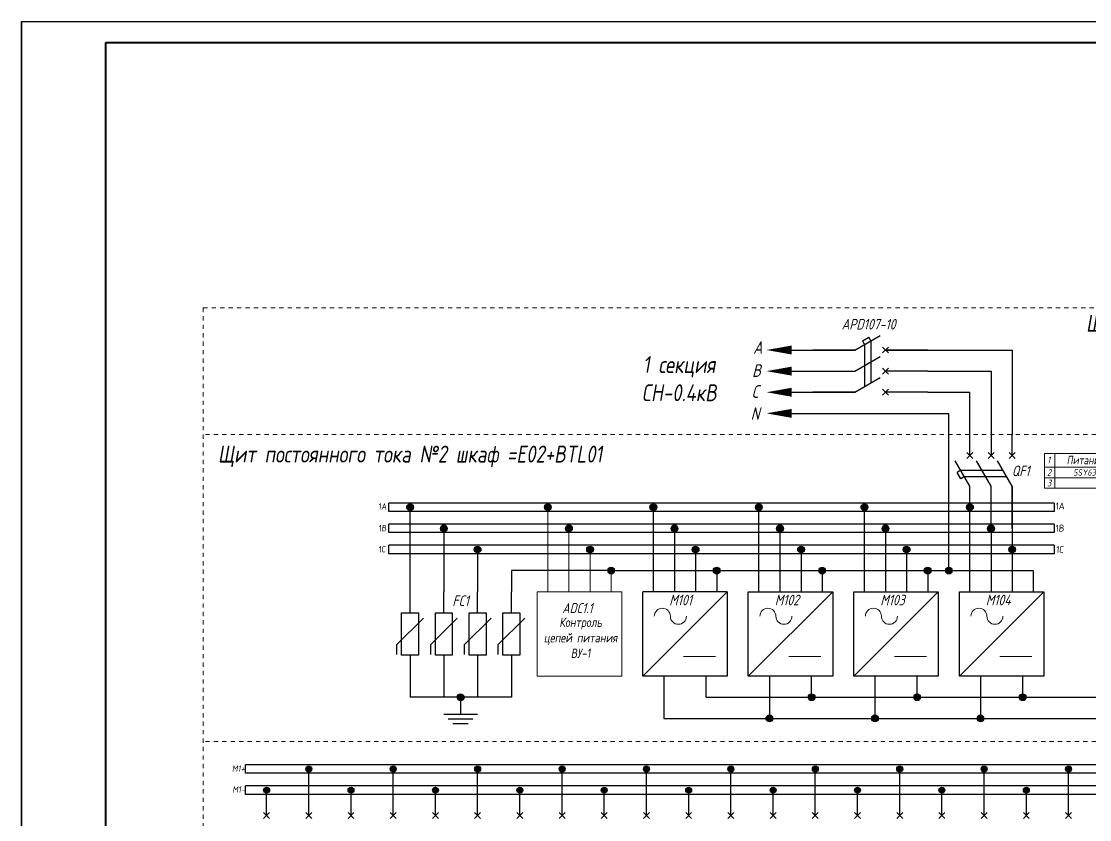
# Model space of a CAD drawing. Header units: millimetres. Extents: x 2704 to 4357, y 2919 to 4427.
# Drawn here: x 3002.2 to 3255.3, y 3367.7 to 3556.7 of the extents above; entities that cross this region are included whole.
import ezdxf

# ---------------------------------------------------------------- set-up
doc = ezdxf.new("R2010")
doc.units = ezdxf.units.MM
doc.linetypes.add('JIS_02_1.0', pattern=[2, 1, -1])
doc.styles.add('eskdw', font='', dxfattribs={"oblique": 10})
doc.styles.get("Standard").update_dxf_attribs({"font": '', "oblique": 10, "height": 2.5})
doc.styles.add('Гост', font='', dxfattribs={"oblique": 10, "height": 1.4})
doc.styles.add('Шины', font='', dxfattribs={"oblique": 5, "height": 1.2})
doc.styles.get('eskdw').set_extended_font_data('GOST type A')
doc.styles.get('Standard').set_extended_font_data('GOST type A')
doc.styles.get('Гост').set_extended_font_data('GOST type A')
doc.styles.get('Шины').set_extended_font_data('GOST type B')

msp = doc.modelspace()

# ---------------------------------------------------------------- hatches: boundary and pattern name
for points in [[(3095.12, 3441.62, 1), (3093.52, 3441.62, 1)], [(3127.76, 3441.62, 1), (3126.16, 3441.62, 1)], [(3152.76, 3441.62, 1), (3151.16, 3441.62, 1)], [(3177.76, 3441.62, 1), (3176.16, 3441.62, 1)], [(3202.76, 3441.62, 1), (3201.16, 3441.62, 1)], [(3227.76, 3441.62, 1), (3226.16, 3441.62, 1)], [(3227.76, 3441.62, 1), (3226.16, 3441.62, 1)], [(3103.12, 3436.62, 1), (3101.52, 3436.62, 1)], [(3132.76, 3436.62, 1), (3131.16, 3436.62, 1)], [(3157.76, 3436.62, 1), (3156.16, 3436.62, 1)], [(3182.76, 3436.62, 1), (3181.16, 3436.62, 1)], [(3207.76, 3436.62, 1), (3206.16, 3436.62, 1)], [(3232.76, 3436.62, 1), (3231.16, 3436.62, 1)], [(3232.76, 3436.62, 1), (3231.16, 3436.62, 1)], [(3111.12, 3431.62, 1), (3109.52, 3431.62, 1)], [(3137.76, 3431.62, 1), (3136.16, 3431.62, 1)], [(3162.76, 3431.62, 1), (3161.16, 3431.62, 1)], [(3187.76, 3431.62, 1), (3186.16, 3431.62, 1)], [(3212.76, 3431.62, 1), (3211.16, 3431.62, 1)], [(3237.76, 3431.62, 1), (3236.16, 3431.62, 1)], [(3237.76, 3431.62, 1), (3236.16, 3431.62, 1)], [(3142.76, 3426.62, 1), (3141.16, 3426.62, 1)], [(3167.76, 3426.62, 1), (3166.16, 3426.62, 1)], [(3192.76, 3426.62, 1), (3191.16, 3426.62, 1)], [(3217.76, 3426.62, 1), (3216.16, 3426.62, 1)], [(3222.76, 3426.62, 1), (3221.16, 3426.62, 1)], [(3107.08, 3396.62, 1), (3105.48, 3396.62, 1)], [(3190.26, 3396.62, 1), (3188.66, 3396.62, 1)], [(3215.26, 3396.62, 1), (3213.66, 3396.62, 1)], [(3240.26, 3396.62, 1), (3238.66, 3396.62, 1)], [(3180.26, 3391.62, 1), (3178.66, 3391.62, 1)], [(3205.26, 3391.62, 1), (3203.66, 3391.62, 1)], [(3230.26, 3391.62, 1), (3228.66, 3391.62, 1)], [(3071.03, 3379.64, 1), (3069.63, 3379.64, 1)], [(3091.03, 3379.64, 1), (3089.63, 3379.64, 1)], [(3111.03, 3379.64, 1), (3109.63, 3379.64, 1)], [(3131.03, 3379.64, 1), (3129.63, 3379.64, 1)], [(3151.03, 3379.63, 1), (3149.63, 3379.63, 1)], [(3171.03, 3379.63, 1), (3169.63, 3379.63, 1)], [(3191.03, 3379.63, 1), (3189.63, 3379.63, 1)], [(3211.03, 3379.63, 1), (3209.63, 3379.63, 1)], [(3231.03, 3379.63, 1), (3229.63, 3379.63, 1)], [(3251.03, 3379.63, 1), (3249.63, 3379.63, 1)], [(3061.03, 3374.64, 1), (3059.63, 3374.64, 1)], [(3081.03, 3374.64, 1), (3079.63, 3374.64, 1)], [(3101.03, 3374.64, 1), (3099.63, 3374.64, 1)], [(3121.03, 3374.64, 1), (3119.63, 3374.64, 1)], [(3141.03, 3374.64, 1), (3139.63, 3374.64, 1)], [(3161.03, 3374.64, 1), (3159.63, 3374.64, 1)], [(3181.03, 3374.64, 1), (3179.63, 3374.64, 1)], [(3201.03, 3374.64, 1), (3199.63, 3374.64, 1)], [(3221.03, 3374.64, 1), (3219.63, 3374.64, 1)], [(3241.03, 3374.64, 1), (3239.63, 3374.64, 1)]]:
    msp.add_hatch(color=256).paths.add_polyline_path(points)

# ---------------------------------------------------------------- linework, layer by layer
for p, q in [((3002.22, 3556.67), (3002.22, 2926.67)), ((3002.22, 3556.67), (3893.22, 3556.67)), ((3002.22, 2926.67), (3002.22, 3556.67)), ((3199.73, 3478.85), (3205.73, 3482.32)), ((3201.48, 3481.02), (3202.98, 3481.88)), ((3201.48, 3481.02), (3201.98, 3480.15)), ((3201.98, 3480.15), (3201.98, 3470.15)), ((3203.48, 3481.02), (3202.98, 3481.88)), ((3203.48, 3481.02), (3203.48, 3471.02)), ((3204.23, 3481.45), (3204.23, 3481.45)), ((3204.23, 3481.45), (3204.23, 3481.45)), ((3189.73, 3478.85), (3199.73, 3478.85)), ((3189.73, 3478.85), (3199.73, 3478.85)), ((3199.73, 3478.85), (3189.73, 3478.85)), ((3190.66, 3478.85), (3199.73, 3478.85)), ((3206.26, 3479.56), (3207.67, 3478.15)), ((3206.26, 3478.15), (3207.67, 3479.56)), ((3216.96, 3478.85), (3206.96, 3478.85)), ((3206.96, 3478.85), (3216.96, 3478.85)), ((3216.96, 3478.85), (3236.96, 3478.85)), ((3236.96, 3478.85), (3236.96, 3458.85)), ((3199.73, 3473.85), (3205.73, 3477.32)), ((3190.66, 3473.85), (3199.73, 3473.85)), ((3206.26, 3474.56), (3207.67, 3473.15)), ((3206.26, 3473.15), (3207.67, 3474.56)), ((3216.96, 3473.85), (3206.96, 3473.85)), ((3216.96, 3473.85), (3231.96, 3473.85)), ((3231.96, 3473.85), (3231.96, 3458.85)), ((3199.73, 3468.85), (3205.73, 3472.32)), ((3204.23, 3471.45), (3204.23, 3471.45)), ((3189.73, 3468.85), (3199.73, 3468.85)), ((3189.73, 3468.85), (3199.73, 3468.85)), ((3199.73, 3468.85), (3189.73, 3468.85)), ((3190.66, 3468.85), (3199.73, 3468.85)), ((3206.26, 3469.56), (3207.67, 3468.15)), ((3206.26, 3468.15), (3207.67, 3469.56)), ((3216.96, 3468.85), (3206.96, 3468.85)), ((3216.96, 3468.85), (3226.96, 3468.85)), ((3226.96, 3458.85), (3226.96, 3468.85)), ((3190.66, 3463.85), (3221.96, 3463.85)), ((3221.96, 3426.62), (3221.96, 3463.85)), ((3226.96, 3453.85), (3226.96, 3458.85)), ((3231.96, 3458.85), (3231.96, 3453.85)), ((3236.96, 3453.85), (3236.96, 3458.85)), ((3226.96, 3446.62), (3223.5, 3452.62)), ((3226.26, 3453.15), (3227.67, 3454.56)), ((3227.67, 3453.15), (3226.26, 3454.56)), ((3231.96, 3446.62), (3228.5, 3452.62)), ((3231.26, 3453.15), (3232.67, 3454.56)), ((3232.67, 3453.15), (3231.26, 3454.56)), ((3236.96, 3446.62), (3233.5, 3452.62)), ((3236.26, 3453.15), (3237.67, 3454.56)), ((3237.67, 3453.15), (3236.26, 3454.56)), ((3224.8, 3450.37), (3223.93, 3449.87)), ((3224.8, 3448.37), (3223.93, 3449.87)), ((3224.8, 3450.37), (3234.8, 3450.37)), ((3225.66, 3448.87), (3224.8, 3448.37)), ((3225.66, 3448.87), (3235.66, 3448.87)), ((3226.96, 3436.62), (3226.96, 3446.62)), ((3226.96, 3436.62), (3226.96, 3446.62)), ((3231.96, 3436.62), (3231.96, 3446.62)), ((3236.96, 3436.62), (3236.96, 3446.62)), ((3236.96, 3436.62), (3236.96, 3446.62)), ((3236.96, 3446.62), (3236.96, 3431.62)), ((3246.96, 3442.62), (3089.32, 3442.62)), ((3089.32, 3440.62), (3089.32, 3442.62)), ((3246.96, 3442.62), (3246.96, 3440.62)), ((3246.96, 3440.62), (3089.32, 3440.62)), ((3094.32, 3421.62), (3094.32, 3441.62)), ((3151.96, 3421.62), (3151.96, 3441.62)), ((3176.96, 3421.62), (3176.96, 3441.62)), ((3201.96, 3421.62), (3201.96, 3441.62)), ((3226.96, 3421.62), (3226.96, 3441.62)), ((3246.96, 3437.62), (3089.32, 3437.62)), ((3089.32, 3435.62), (3089.32, 3437.62)), ((3246.96, 3437.62), (3246.96, 3435.62)), ((3246.96, 3435.62), (3089.32, 3435.62)), ((3102.32, 3436.62), (3102.32, 3421.62)), ((3156.96, 3436.62), (3156.96, 3421.62)), ((3181.96, 3436.62), (3181.96, 3421.62)), ((3206.96, 3436.62), (3206.96, 3421.62)), ((3231.96, 3436.62), (3231.96, 3421.62)), ((3246.96, 3432.62), (3089.32, 3432.62)), ((3089.32, 3430.62), (3089.32, 3432.62)), ((3246.96, 3432.62), (3246.96, 3430.62)), ((3246.96, 3430.62), (3089.32, 3430.62)), ((3110.32, 3431.62), (3110.32, 3421.62)), ((3161.96, 3431.62), (3161.96, 3421.62)), ((3186.96, 3431.62), (3186.96, 3421.62)), ((3211.96, 3431.62), (3211.96, 3421.62)), ((3236.96, 3431.62), (3236.96, 3421.62)), ((3141.96, 3426.62), (3118.32, 3426.62)), ((3118.32, 3426.62), (3118.32, 3421.62)), ((3141.96, 3426.62), (3241.96, 3426.62)), ((3166.96, 3426.62), (3166.96, 3421.62)), ((3191.96, 3426.62), (3191.96, 3421.62)), ((3216.96, 3426.62), (3216.96, 3421.62)), ((3241.96, 3426.62), (3241.96, 3421.62)), ((3094.32, 3416.62), (3094.32, 3421.62)), ((3102.32, 3416.62), (3102.32, 3421.62)), ((3110.32, 3416.62), (3110.32, 3421.62)), ((3118.32, 3416.62), (3118.32, 3421.62)), ((3149.46, 3401.62), (3169.46, 3421.62)), ((3169.46, 3421.62), (3149.46, 3421.62)), ((3169.46, 3421.62), (3169.46, 3401.62)), ((3174.46, 3401.62), (3194.46, 3421.62)), ((3194.46, 3421.62), (3194.46, 3401.62)), ((3199.46, 3401.62), (3219.46, 3421.62)), ((3219.46, 3421.62), (3219.46, 3401.62)), ((3224.46, 3401.62), (3244.46, 3421.62)), ((3244.46, 3421.62), (3244.46, 3401.62)), ((3097.5, 3415.38), (3091.14, 3409.01)), ((3092.32, 3416.62), (3096.32, 3416.62)), ((3092.32, 3406.62), (3092.32, 3416.62)), ((3096.32, 3416.62), (3096.32, 3406.62)), ((3105.5, 3415.38), (3099.14, 3409.01)), ((3100.32, 3416.62), (3104.32, 3416.62)), ((3100.32, 3406.62), (3100.32, 3416.62)), ((3104.32, 3416.62), (3104.32, 3406.62)), ((3113.5, 3415.38), (3107.14, 3409.01)), ((3108.32, 3416.62), (3112.32, 3416.62)), ((3108.32, 3406.62), (3108.32, 3416.62)), ((3112.32, 3416.62), (3112.32, 3406.62)), ((3121.5, 3415.38), (3115.14, 3409.01)), ((3116.32, 3416.62), (3120.32, 3416.62)), ((3116.32, 3406.62), (3116.32, 3416.62)), ((3120.32, 3416.62), (3120.32, 3406.62)), ((3091.14, 3409.01), (3091.14, 3406.76)), ((3099.14, 3409.01), (3099.14, 3406.76)), ((3107.14, 3409.01), (3107.14, 3406.76)), ((3115.14, 3409.01), (3115.14, 3406.76)), ((3096.32, 3406.62), (3092.32, 3406.62)), ((3094.32, 3406.62), (3094.32, 3401.62)), ((3104.32, 3406.62), (3100.32, 3406.62)), ((3102.32, 3406.62), (3102.32, 3401.62)), ((3112.32, 3406.62), (3108.32, 3406.62)), ((3110.32, 3406.62), (3110.32, 3401.62)), ((3120.32, 3406.62), (3116.32, 3406.62)), ((3118.32, 3406.62), (3118.32, 3401.62)), ((3094.32, 3401.62), (3094.32, 3396.62)), ((3102.32, 3401.62), (3102.32, 3396.62)), ((3110.32, 3401.62), (3110.32, 3396.62)), ((3118.32, 3401.62), (3118.32, 3396.62)), ((3154.46, 3401.62), (3154.46, 3391.62)), ((3164.46, 3396.62), (3164.46, 3401.62)), ((3179.46, 3401.62), (3179.46, 3391.62)), ((3189.46, 3396.62), (3189.46, 3401.62)), ((3204.46, 3401.62), (3204.46, 3391.62)), ((3214.46, 3396.62), (3214.46, 3401.62)), ((3229.46, 3401.62), (3229.46, 3391.62)), ((3239.46, 3396.62), (3239.46, 3401.62)), ((3118.32, 3396.62), (3094.32, 3396.62)), ((3106.28, 3396.62), (3106.28, 3392.62)), ((3164.46, 3396.62), (3279.46, 3396.62)), ((3102.28, 3392.62), (3110.28, 3392.62)), ((3154.46, 3391.62), (3269.46, 3391.63)), ((3103.38, 3391.52), (3109.18, 3391.52)), ((3104.48, 3390.44), (3108.08, 3390.44)), ((3300.33, 3380.64), (3055.33, 3380.64)), ((3055.33, 3378.64), (3055.33, 3380.64)), ((3070.33, 3368.63), (3070.33, 3379.64)), ((3090.33, 3373.64), (3090.33, 3379.64)), ((3110.33, 3373.64), (3110.33, 3379.64)), ((3130.33, 3373.64), (3130.33, 3379.64)), ((3130.33, 3373.64), (3130.33, 3379.64)), ((3150.33, 3373.64), (3150.33, 3379.64)), ((3150.33, 3373.64), (3150.33, 3379.64)), ((3170.33, 3373.64), (3170.33, 3379.64)), ((3170.33, 3373.64), (3170.33, 3379.64)), ((3170.33, 3373.64), (3170.33, 3379.64)), ((3190.33, 3373.64), (3190.33, 3379.64)), ((3190.33, 3373.64), (3190.33, 3379.64)), ((3190.33, 3373.64), (3190.33, 3379.64)), ((3210.33, 3373.64), (3210.33, 3379.64)), ((3210.33, 3373.64), (3210.33, 3379.64)), ((3210.33, 3373.64), (3210.33, 3379.64)), ((3230.33, 3373.64), (3230.33, 3379.64)), ((3230.33, 3373.64), (3230.33, 3379.64)), ((3230.33, 3373.64), (3230.33, 3379.64)), ((3250.33, 3373.64), (3250.33, 3379.64)), ((3250.33, 3373.64), (3250.33, 3379.64)), ((3250.33, 3373.64), (3250.33, 3379.64)), ((3300.33, 3378.64), (3055.33, 3378.64)), ((3300.33, 3375.64), (3055.33, 3375.64)), ((3055.33, 3373.64), (3055.33, 3375.64)), ((3060.33, 3373.64), (3060.33, 3374.64)), ((3060.33, 3368.63), (3060.33, 3374.64)), ((3080.33, 3373.64), (3080.33, 3374.64)), ((3100.33, 3373.64), (3100.33, 3374.64)), ((3120.33, 3373.64), (3120.33, 3374.64)), ((3140.33, 3373.64), (3140.33, 3374.64)), ((3160.33, 3373.64), (3160.33, 3374.64)), ((3160.33, 3373.64), (3160.33, 3374.64)), ((3180.33, 3373.64), (3180.33, 3374.64)), ((3180.33, 3373.64), (3180.33, 3374.64)), ((3200.33, 3373.64), (3200.33, 3374.64)), ((3200.33, 3373.64), (3200.33, 3374.64)), ((3220.33, 3373.64), (3220.33, 3374.64)), ((3220.33, 3373.64), (3220.33, 3374.64)), ((3240.33, 3373.64), (3240.33, 3374.64)), ((3240.33, 3373.64), (3240.33, 3374.64)), ((3300.33, 3373.64), (3055.33, 3373.64)), ((3070.33, 3368.63), (3070.33, 3373.63)), ((3080.33, 3368.63), (3080.33, 3373.63)), ((3090.33, 3368.63), (3090.33, 3373.63)), ((3090.33, 3368.63), (3090.33, 3373.63)), ((3100.33, 3368.63), (3100.33, 3373.63)), ((3110.33, 3368.63), (3110.33, 3373.63)), ((3110.33, 3368.63), (3110.33, 3373.63)), ((3120.33, 3368.63), (3120.33, 3373.63)), ((3130.33, 3368.63), (3130.33, 3373.63)), ((3130.33, 3368.63), (3130.33, 3373.63)), ((3140.33, 3368.63), (3140.33, 3373.63)), ((3150.33, 3368.63), (3150.33, 3373.63)), ((3150.33, 3368.63), (3150.33, 3373.63)), ((3160.33, 3368.63), (3160.33, 3373.63)), ((3170.33, 3368.63), (3170.33, 3373.63)), ((3170.33, 3368.63), (3170.33, 3373.63)), ((3180.33, 3368.63), (3180.33, 3373.63)), ((3190.33, 3368.63), (3190.33, 3373.63)), ((3190.33, 3368.63), (3190.33, 3373.63)), ((3200.33, 3368.63), (3200.33, 3373.63)), ((3210.33, 3368.63), (3210.33, 3373.63)), ((3210.33, 3368.63), (3210.33, 3373.63)), ((3220.33, 3368.63), (3220.33, 3373.63)), ((3230.33, 3368.63), (3230.33, 3373.63)), ((3230.33, 3368.63), (3230.33, 3373.63)), ((3240.33, 3368.63), (3240.33, 3373.63)), ((3250.33, 3368.63), (3250.33, 3373.63)), ((3250.33, 3368.63), (3250.33, 3373.63)), ((3059.62, 3367.92), (3061.03, 3369.34)), ((3061.03, 3367.92), (3059.62, 3369.34)), ((3069.62, 3367.92), (3071.03, 3369.34)), ((3071.03, 3367.92), (3069.62, 3369.34)), ((3079.62, 3367.92), (3081.03, 3369.34)), ((3081.03, 3367.92), (3079.62, 3369.34)), ((3089.62, 3367.92), (3091.03, 3369.34)), ((3091.03, 3367.92), (3089.62, 3369.34)), ((3099.62, 3367.92), (3101.03, 3369.34)), ((3101.03, 3367.92), (3099.62, 3369.34)), ((3109.62, 3367.92), (3111.03, 3369.34)), ((3111.03, 3367.92), (3109.62, 3369.34)), ((3119.62, 3367.92), (3121.03, 3369.34)), ((3121.03, 3367.92), (3119.62, 3369.34)), ((3129.62, 3367.92), (3131.03, 3369.34)), ((3131.03, 3367.92), (3129.62, 3369.34)), ((3139.62, 3367.92), (3141.03, 3369.34)), ((3141.03, 3367.92), (3139.62, 3369.34)), ((3149.62, 3367.92), (3151.03, 3369.34)), ((3151.03, 3367.92), (3149.62, 3369.34)), ((3159.62, 3367.92), (3161.03, 3369.34)), ((3161.03, 3367.92), (3159.62, 3369.34)), ((3169.62, 3367.92), (3171.03, 3369.34)), ((3171.03, 3367.92), (3169.62, 3369.34)), ((3179.62, 3367.92), (3181.03, 3369.34)), ((3181.03, 3367.92), (3179.62, 3369.34)), ((3189.62, 3367.92), (3191.03, 3369.34)), ((3191.03, 3367.92), (3189.62, 3369.34)), ((3199.62, 3367.91), (3201.03, 3369.32)), ((3201.03, 3367.91), (3199.62, 3369.32)), ((3209.62, 3367.91), (3211.03, 3369.32)), ((3211.03, 3367.91), (3209.62, 3369.32)), ((3219.62, 3367.91), (3221.03, 3369.32)), ((3221.03, 3367.91), (3219.62, 3369.32)), ((3229.62, 3367.91), (3231.03, 3369.32)), ((3231.03, 3367.91), (3229.62, 3369.32)), ((3239.62, 3367.91), (3241.03, 3369.32)), ((3241.03, 3367.91), (3239.62, 3369.32)), ((3249.62, 3367.91), (3251.03, 3369.32)), ((3251.03, 3367.91), (3249.62, 3369.32))]:
    msp.add_line(p, q)
at = {"lineweight": 40}
for p, q in [((3022.22, 2931.67), (3022.22, 3551.67)), ((3022.22, 3551.67), (3888.22, 3551.67))]:
    msp.add_line(p, q, dxfattribs=at)
at = {"linetype": 'JIS_02_1.0', "lineweight": 15}
for p, q in [((3045.33, 3488.85), (3045.32, 3277.12)), ((3045.33, 3488.85), (3865.12, 3488.85)), ((3424.82, 3458.85), (3045.33, 3458.85)), ((3424.83, 3386.13), (3045.33, 3386.13))]:
    msp.add_line(p, q, dxfattribs=at)
at = {"ltscale": 5}
for p, q in [((3184.71, 3478.85), (3190.66, 3478.85)), ((3184.71, 3473.85), (3190.66, 3473.85)), ((3184.71, 3468.85), (3190.66, 3468.85)), ((3184.71, 3463.85), (3190.66, 3463.85))]:
    msp.add_line(p, q, dxfattribs=at)
at = {"lineweight": 9}
for p, q in [((3244.63, 3454.37), (3247.08, 3454.37)), ((3244.63, 3454.37), (3244.63, 3446.1)), ((3247.08, 3454.37), (3267.08, 3454.37)), ((3247.08, 3454.37), (3247.08, 3446.1)), ((3247.08, 3454.37), (3247.08, 3446.1)), ((3244.63, 3451.1), (3247.08, 3451.1)), ((3247.08, 3451.1), (3250.28, 3451.1)), ((3247.76, 3451.1), (3267.08, 3451.1)), ((3244.63, 3448.6), (3247.08, 3448.6)), ((3247.08, 3448.6), (3250.28, 3448.6)), ((3247.76, 3448.6), (3267.08, 3448.6)), ((3244.63, 3446.1), (3247.08, 3446.1)), ((3247.08, 3446.1), (3250.28, 3446.1)), ((3247.76, 3446.1), (3267.08, 3446.1))]:
    msp.add_line(p, q, dxfattribs=at)
at = {"lineweight": 15}
for p, q in [((3126.96, 3421.62), (3126.96, 3441.62)), ((3131.96, 3436.62), (3131.96, 3421.62)), ((3136.96, 3431.62), (3136.96, 3421.62)), ((3141.96, 3426.62), (3141.96, 3421.62)), ((3144.46, 3421.62), (3124.46, 3421.62)), ((3144.46, 3421.62), (3144.46, 3401.62)), ((3159.08, 3406.25), (3166.67, 3406.25)), ((3184.08, 3406.25), (3191.67, 3406.25)), ((3209.08, 3406.25), (3216.67, 3406.25)), ((3234.08, 3406.25), (3241.67, 3406.25))]:
    msp.add_line(p, q, dxfattribs=at)
at = {"color": 0, "lineweight": 15}
for p, q in [((3124.46, 3401.62), (3124.46, 3421.62)), ((3144.46, 3401.62), (3124.46, 3401.62))]:
    msp.add_line(p, q, dxfattribs=at)
at = {"color": 0}
for p, q in [((3149.46, 3401.62), (3149.46, 3421.62)), ((3174.46, 3421.62), (3194.46, 3421.62)), ((3174.46, 3401.62), (3174.46, 3421.62)), ((3199.46, 3421.62), (3219.46, 3421.62)), ((3199.46, 3401.62), (3199.46, 3421.62)), ((3224.46, 3421.62), (3244.46, 3421.62)), ((3224.46, 3401.62), (3224.46, 3421.62)), ((3169.46, 3401.62), (3149.46, 3401.62)), ((3194.46, 3401.62), (3174.46, 3401.62)), ((3219.46, 3401.62), (3199.46, 3401.62)), ((3244.46, 3401.62), (3224.46, 3401.62))]:
    msp.add_line(p, q, dxfattribs=at)
at = {"ltscale": 5}
for points in [[(3178.75, 3478.85, 0, 2.11, 0), (3184.71, 3478.85, 0, 2.11, 0)], [(3178.75, 3473.85, 0, 2.11, 0), (3184.71, 3473.85, 0, 2.11, 0)], [(3178.75, 3468.85, 0, 2.11, 0), (3184.71, 3468.85, 0, 2.11, 0)], [(3178.75, 3463.85, 0, 2.11, 0), (3184.71, 3463.85, 0, 2.11, 0)]]:
    msp.add_lwpolyline(points, format="xyseb", dxfattribs=at)
for centre, radius in [((3094.32, 3441.62), 0.8), ((3126.96, 3441.62), 0.8), ((3151.96, 3441.62), 0.8), ((3176.96, 3441.62), 0.8), ((3201.96, 3441.62), 0.8), ((3226.96, 3441.62), 0.8), ((3226.96, 3441.62), 0.8), ((3102.32, 3436.62), 0.8), ((3131.96, 3436.62), 0.8), ((3156.96, 3436.62), 0.8), ((3181.96, 3436.62), 0.8), ((3206.96, 3436.62), 0.8), ((3231.96, 3436.62), 0.8), ((3231.96, 3436.62), 0.8), ((3110.32, 3431.62), 0.8), ((3136.96, 3431.62), 0.8), ((3161.96, 3431.62), 0.8), ((3186.96, 3431.62), 0.8), ((3211.96, 3431.62), 0.8), ((3236.96, 3431.62), 0.8), ((3236.96, 3431.62), 0.8), ((3141.96, 3426.62), 0.8), ((3166.96, 3426.62), 0.8), ((3191.96, 3426.62), 0.8), ((3216.96, 3426.62), 0.8), ((3221.96, 3426.62), 0.8), ((3106.28, 3396.62), 0.8), ((3189.46, 3396.62), 0.8), ((3214.46, 3396.62), 0.8), ((3239.46, 3396.62), 0.8), ((3179.46, 3391.62), 0.8), ((3204.46, 3391.62), 0.8), ((3229.46, 3391.62), 0.8), ((3070.33, 3379.64), 0.7), ((3090.33, 3379.64), 0.7), ((3110.33, 3379.64), 0.7), ((3130.33, 3379.64), 0.7), ((3150.33, 3379.63), 0.7), ((3170.33, 3379.63), 0.7), ((3190.33, 3379.63), 0.7), ((3210.33, 3379.63), 0.7), ((3230.33, 3379.63), 0.7), ((3250.33, 3379.63), 0.7), ((3060.33, 3374.64), 0.7), ((3080.33, 3374.64), 0.7), ((3100.33, 3374.64), 0.7), ((3120.33, 3374.64), 0.7), ((3140.33, 3374.64), 0.7), ((3160.33, 3374.64), 0.7), ((3180.33, 3374.64), 0.7), ((3200.33, 3374.64), 0.7), ((3220.33, 3374.64), 0.7), ((3240.33, 3374.64), 0.7)]:
    msp.add_circle(centre, radius)
at = {"lineweight": 15}
for centre, start, end in [((3154.09, 3415.8), 0, 180), ((3179.09, 3415.8), 0, 180), ((3204.09, 3415.8), 0, 180), ((3229.09, 3415.8), 0, 180), ((3157.89, 3415.8), 180, 0), ((3182.89, 3415.8), 180, 0), ((3207.89, 3415.8), 180, 0), ((3232.89, 3415.8), 180, 0)]:
    msp.add_arc(centre, 1.9, start, end, dxfattribs=at)

# ---------------------------------------------------------------- texts
at = {"style": 'eskdw', "oblique": 15}
for s, height, p in [('APD107-10 ', 2.5, (3196.56, 3483.7)), ('А', 3, (3175.6, 3477.95)), ('В', 3, (3175.35, 3472.49)), ('С', 3, (3175.26, 3467.52)), ('N', 3, (3175.01, 3462.31)), ('QF1', 2.5, (3236.88, 3448.97)), ('FC1', 2.5, (3104.34, 3418.23)), ('М101', 2.5, (3155.72, 3418.4)), ('М102', 2.5, (3180.72, 3418.4)), ('М103', 2.5, (3205.72, 3418.4)), ('М104', 2.5, (3230.72, 3418.4))]:
    msp.add_text(s, height=height, dxfattribs=at).set_placement(p)
at = {"lineweight": 9, "style": 'eskdw', "oblique": 15}
for s, p in [('1', (3245.26, 3452.02)), ('2', (3245.22, 3449.05)), ('3', (3245.22, 3446.55))]:
    msp.add_text(s, height=1.6, dxfattribs=at).set_placement(p)
at = {"lineweight": 15, "style": 'eskdw', "oblique": 15}
msp.add_text('ADC1.1', height=2.355, dxfattribs=at).set_placement((3130.39, 3416.56))
at = {"lineweight": 9}
for s, insert, char_height, width, attachment_point in [('Шкаф СН 0.4кв APD107', (3254.47, 3487.16), 4, 54.17, 1), ('5SY6363-7CC', (3257.08, 3449.85), 1.5, 20, 5)]:
    msp.add_mtext(s, dxfattribs=dict(at, insert=insert, char_height=char_height, width=width, attachment_point=attachment_point))
for s, width, gutter_width, insert, char_height, attachment_point, style in [('1 секция СН-0.4кВ', 28.8769, 7, (3158.08, 3472.07), 4, 5, 'Гост'), ('Щит постоянного тока №2 шкаф =Е02+BTL01', 100.7903, 7, (3048.8, 3453.66), 4, 4, 'Гост'), (' {\\H0.99999x;1А}', 3.866, 6, (3085.86, 3442.56), 1.5, 1, 'Шины'), (' {\\H0.99999x;1В}', 3.866, 6, (3085.92, 3437.43), 1.5, 1, 'Шины'), (' {\\H0.99999x;1С}', 3.866, 6, (3085.92, 3432.44), 1.5, 1, 'Шины'), (' {\\H1.0714x;М1+}', 3.866, 6, (3051.24, 3380.48), 1.4, 1, 'Гост'), (' {\\H1.0714x;М1-}', 3.866, 6, (3051.33, 3375.53), 1.4, 1, 'Гост')]:
    msp.add_mtext_dynamic_manual_height_columns(s, width=width, gutter_width=gutter_width, heights=[0], dxfattribs=dict(insert=insert, char_height=char_height, attachment_point=attachment_point, style=style))
for s, width, insert, char_height, attachment_point, style in [('Питание ВУ-1', 23.4273, (3256.96, 3452.79), 2, 5, 'Гост'), (' {\\H1.0833x;1А}', 3.866, (3246.27, 3442.73), 1.5, 1, 'Шины'), (' {\\H1.0833x;1В}', 3.866, (3246.27, 3437.48), 1.5, 1, 'Шины'), (' {\\H1.0833x;1С}', 3.866, (3246.41, 3432.43), 1.5, 1, 'Шины')]:
    msp.add_mtext_dynamic_manual_height_columns(s, width=width, gutter_width=6, heights=[0], dxfattribs=dict(at, insert=insert, char_height=char_height, attachment_point=attachment_point, style=style))
at = {"lineweight": 15, "insert": (3134.72, 3410.71), "char_height": 2.2, "attachment_point": 5, "style": 'Гост'}
msp.add_mtext_dynamic_manual_height_columns('Контроль\\Pцепей питания\\PВУ-1', width=25.8957, gutter_width=6, heights=[0], dxfattribs=at)

doc.saveas('drawing.dxf')
